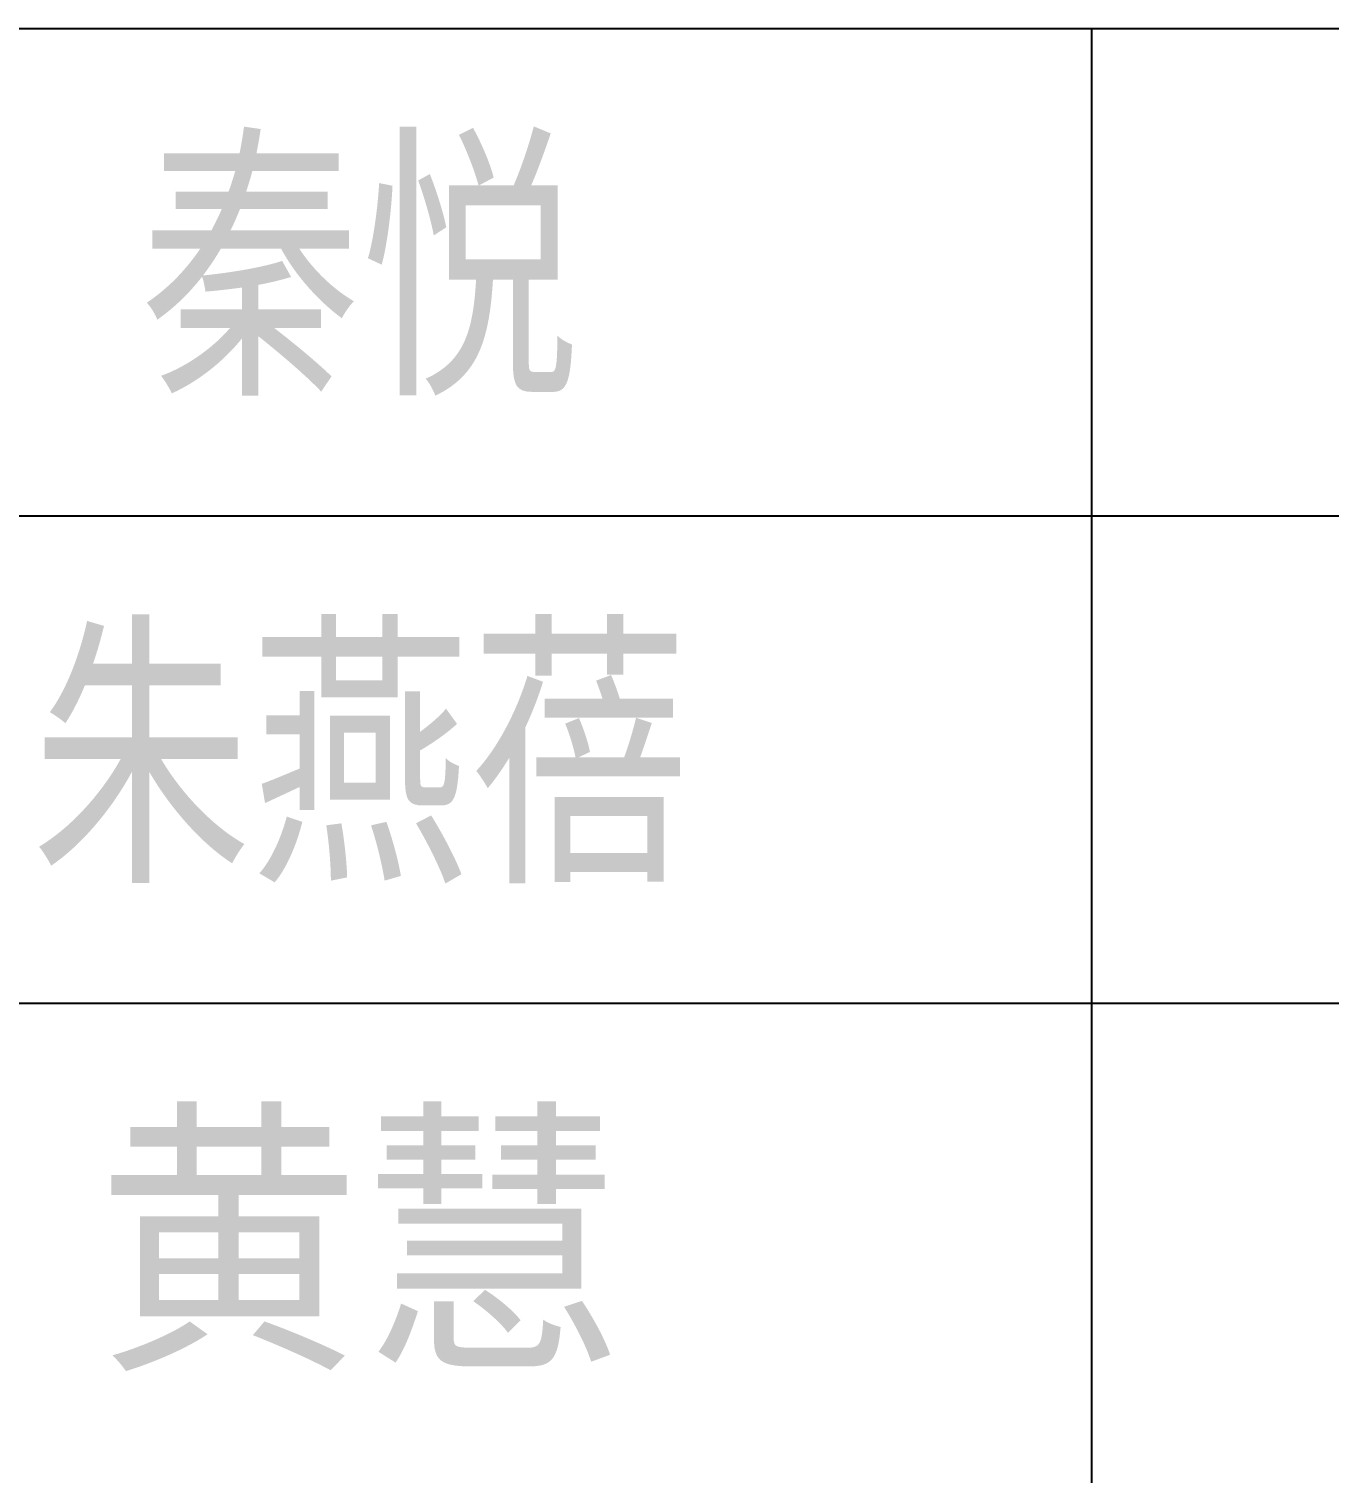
# Model space of a CAD drawing. Header units: inches. Extents: x -1128797 to -980297, y 1991282 to 2033282.
# Drawn here: x -997387 to -996054, y 1993800 to 1995282 of the extents above; entities that cross this region are included whole.
import ezdxf
from ezdxf.enums import TextEntityAlignment as Align

# ---------------------------------------------------------------- set-up
doc = ezdxf.new("R2010")
doc.units = ezdxf.units.IN
doc.header["$MEASUREMENT"] = 0
for name, color, linetype in [('102', 8, 'Continuous'), ('XD修改V1.1', 1, 'Continuous'), ('图框', 7, 'Continuous')]:
    doc.layers.add(name, color=color, linetype=linetype)
doc.styles.add('ST', font='', dxfattribs={"width": 0.7, "height": 3})
doc.styles.add('样式 1', font='times.ttf', dxfattribs={"height": 300})
doc.styles.get('ST').set_extended_font_data('SimSun')

# ---------------------------------------------------------------- blocks, each defined once
blk = doc.blocks.new('A$C1C4A14D2')
at = {"layer": '102', "color": 240, "style": 'ST', "width": 0.75}
for s, p in [('秦悦', (7.5, 1.476)), ('朱燕蓓', (7.5, -3.524))]:
    blk.add_text(s, height=2.2, dxfattribs=at).set_placement(p, align=Align.CENTER)
at = {"layer": '图框', "color": 240, "style": '样式 1', "width": 0.9}
blk.add_text('黄慧', height=2.2, dxfattribs=at).set_placement((7.5, -8.524), align=Align.CENTER)
blk = doc.blocks.new('A$C7E80777F')
at = {"layer": 'XD修改V1.1', "color": 1, "linetype": 'Continuous'}
blk.add_blockref('A$C1C4A14D2', (0, 0), dxfattribs=at)

msp = doc.modelspace()

# ---------------------------------------------------------------- linework, layer by layer
at = {"layer": '图框', "color": 240, "ltscale": 0.5}
for p, q in [((-981297.40571, 1995281.5788), (-999297.40571, 1995281.5788)), ((-996297.40571, 1995281.5788), (-996297.40571, 1992281.5788)), ((-994797.40571, 1994781.5788), (-999297.40571, 1994781.5788)), ((-994797.40571, 1994281.5788), (-999297.40571, 1994281.5788))]:
    msp.add_line(p, q, dxfattribs=at)

# ---------------------------------------------------------------- block references
at = {"layer": 'XD修改V1.1', "color": 1, "linetype": 'Continuous', "xscale": 100, "yscale": 100, "zscale": 100}
msp.add_blockref('A$C7E80777F', (-997797.40571, 1994781.5788), dxfattribs=at)

doc.saveas('drawing.dxf')
